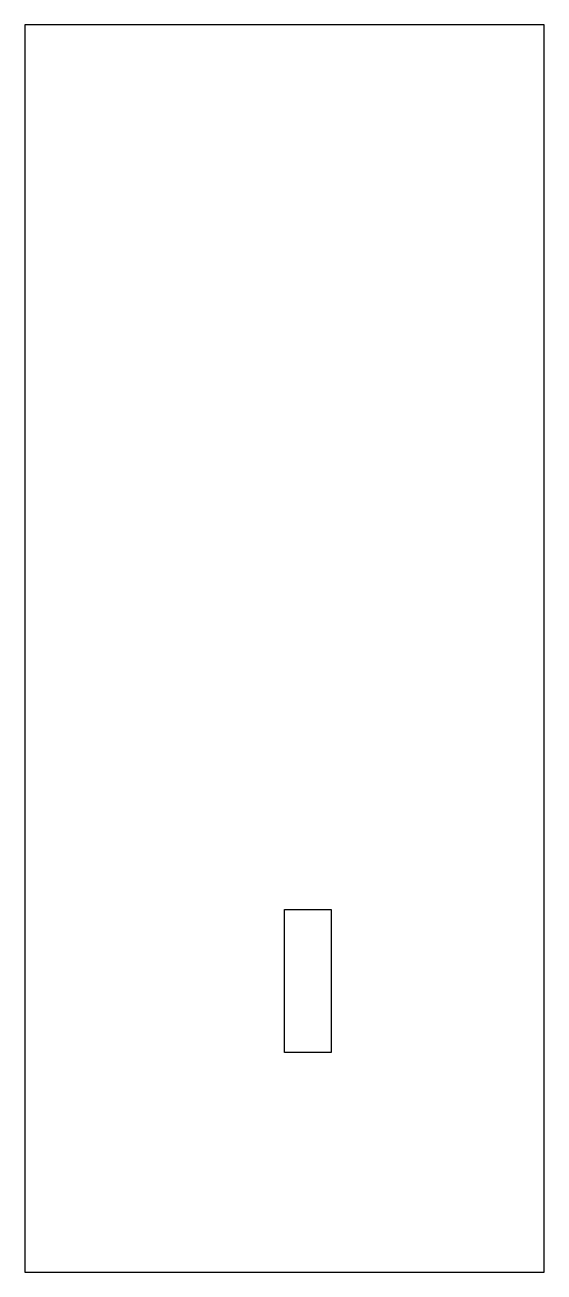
# Model space of a CAD drawing. Header units: millimetres. Extents: x -59 to 24, y -192 to 9.
import ezdxf

# ---------------------------------------------------------------- set-up
doc = ezdxf.new("R2010")
doc.units = ezdxf.units.MM
doc.layers.get('0').update_dxf_attribs({"linetype": 'CONTINUOUS'})

msp = doc.modelspace()

# ---------------------------------------------------------------- linework, layer by layer
for points in [[(24.22, 8.78), (-59.22, 8.78), (-59.22, -191.78), (24.22, -191.78)], [(-17.5, -133.5), (-10, -133.5), (-10, -156.5), (-17.5, -156.5)]]:
    msp.add_lwpolyline(points, close=True)

doc.saveas('drawing.dxf')
